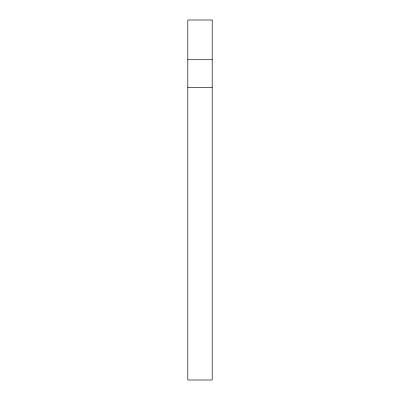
<?xml version="1.0" encoding="UTF-8"?>
<svg xmlns="http://www.w3.org/2000/svg" width="400" height="400" viewBox="0 0 400 400"><rect width="100%" height="100%" fill="white"/><g stroke="black" fill="none" stroke-linecap="round" stroke-linejoin="round"><path stroke-width="0.6" d="M187.795 59.73L212.205 59.73M187.795 87.68L212.205 87.68M212.205 20L187.795 20L187.795 380L212.205 380L212.205 20"/></g></svg>
